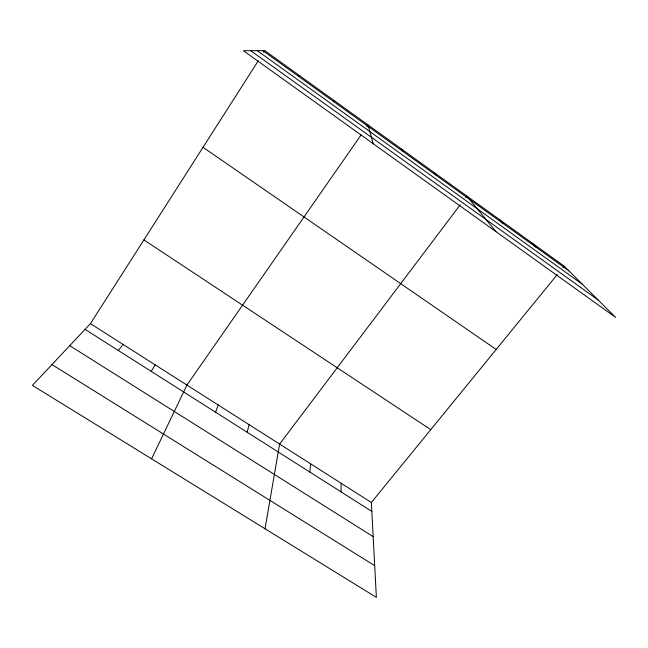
<?xml version="1.0" encoding="UTF-8"?>
<svg xmlns="http://www.w3.org/2000/svg" width="648" height="648" viewBox="0 0 648 648"><rect width="100%" height="100%" fill="white"/><g stroke="black" fill="none" stroke-linecap="round" stroke-linejoin="round"><path stroke-width="0.97" d="M341.059 491.864L341.18 483.27M309.874 472.068L310.603 463.806M265.032 528.76L279.612 444.074L460.21 204.809M247.139 432.248L249.124 424.667M333.833 101.72L334.133 100.562M215.606 412.233L218.238 405M151.575 458.833L186.932 385.074L361.187 134.825M151.227 371.369L155.196 364.873M557.248 274.598L371.353 502.484L376.375 597.375L32.4 385.39L90.437 323.644L258.26 60.807M263.679 52.318L264.765 50.625L564.165 266.117L615.6 317.366L243.429 50.73L264.765 50.625M366.906 126.611L368.048 124.967L373.224 143.718M465.62 197.648L466.819 196.061L495.947 231.644M118.373 350.519L123.039 344.396M562.901 267.665L564.165 266.117M298.606 76.375L299.708 75.784M51.97 364.573L374.698 565.663M69.733 345.668L373.159 536.617M85.05 329.37L371.831 511.385M90.437 323.644L371.353 502.484M143.905 239.906L430.766 429.656M203.018 147.315L496.174 349.475M262.829 50.633L568.895 270.832M257.28 50.666L582.398 284.286M250.744 50.698L598.153 299.984M532.194 243.113L536.26 247.358M499.754 219.761L503.123 223.519M434.379 172.708L436.339 175.462M401.46 149.016L402.683 151.251"/></g></svg>
